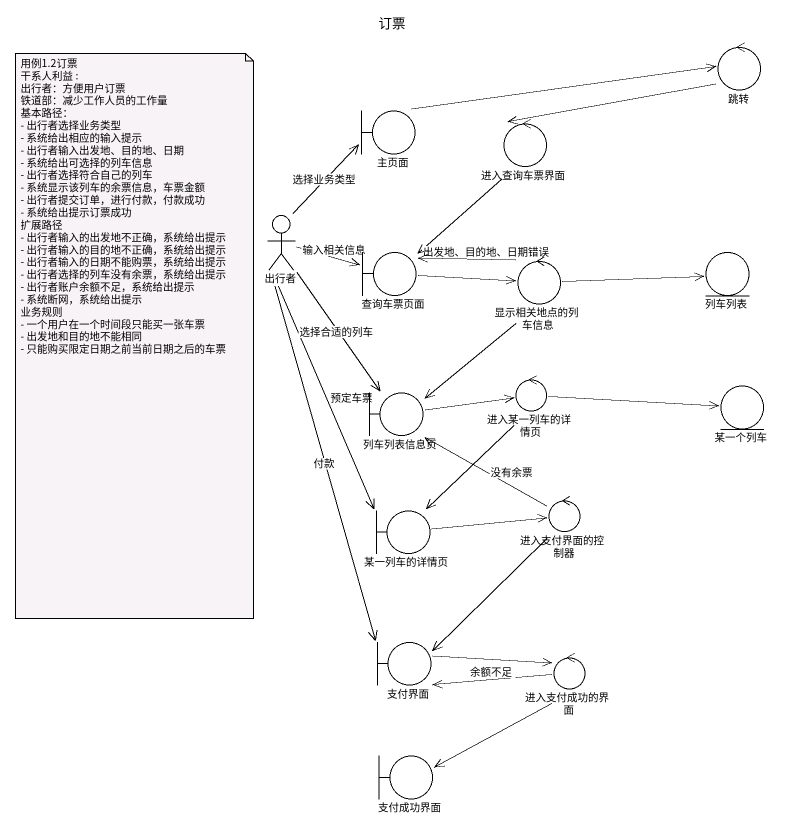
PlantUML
@startuml
title 订票
control 跳转
boundary 主页面
control 进入查询车票界面
actor 出行者
boundary 查询车票页面
control 显示相关地点的列车信息
entity 列车列表
boundary 列车列表信息页
control 进入某一列车的详情页
entity 某一个列车
control 进入支付界面的控制器
boundary 某一列车的详情页
boundary 支付界面
control 进入支付成功的界面
boundary 支付成功界面
跳转 -left-> 进入查询车票界面
主页面 -right-> 跳转
进入查询车票界面 --> 查询车票页面
出行者 -up-> 主页面 : 选择业务类型
出行者 -right-> 查询车票页面 : 输入相关信息
出行者 --> 列车列表信息页 : 选择合适的列车
出行者 --> 某一列车的详情页 : 预定车票
出行者 --> 支付界面 : 付款
查询车票页面 -right-> 显示相关地点的列车信息
显示相关地点的列车信息 -left-> 查询车票页面 : 出发地、目的地、日期错误
显示相关地点的列车信息 -right-> 列车列表
显示相关地点的列车信息 --> 列车列表信息页
列车列表信息页 -right-> 进入某一列车的详情页
进入某一列车的详情页 -right-> 某一个列车
进入某一列车的详情页 --> 某一列车的详情页
进入支付界面的控制器 -up-> 列车列表信息页 : 没有余票
进入支付界面的控制器 --> 支付界面
某一列车的详情页 -right-> 进入支付界面的控制器
支付界面 -right-> 进入支付成功的界面
进入支付成功的界面 -left-> 支付界面 : 余额不足
进入支付成功的界面 --> 支付成功界面
note as N1
  用例1.2订票
  干系人利益 :
  出行者：方便用户订票
  铁道部：减少工作人员的工作量
  基本路径：
  - 出行者选择业务类型
  - 系统给出相应的输入提示
  - 出行者输入出发地、目的地、日期
  - 系统给出可选择的列车信息
  - 出行者选择符合自己的列车
  - 系统显示该列车的余票信息，车票金额
  - 出行者提交订单，进行付款，付款成功
  - 系统给出提示订票成功
  扩展路径
  - 出行者输入的出发地不正确，系统给出提示
  - 出行者输入的目的地不正确，系统给出提示
  - 出行者输入的日期不能购票，系统给出提示
  - 出行者选择的列车没有余票，系统给出提示
  - 出行者账户余额不足，系统给出提示
  - 系统断网，系统给出提示
  业务规则
  - 一个用户在一个时间段只能买一张车票
  - 出发地和目的地不能相同
  - 只能购买限定日期之前当前日期之后的车票
end note
@enduml
